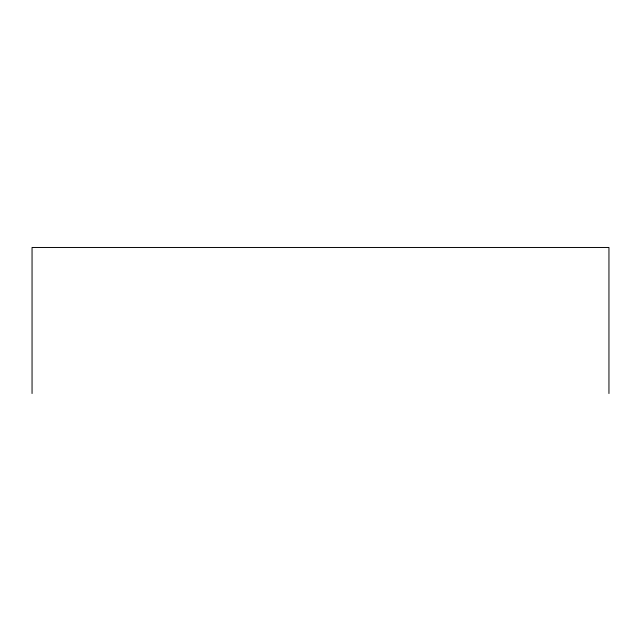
<?xml version="1.0" encoding="UTF-8"?>
<svg xmlns="http://www.w3.org/2000/svg" width="641" height="641" viewBox="0 0 641 641"><rect width="100%" height="100%" fill="white"/><g stroke="black" fill="none" stroke-linecap="round" stroke-linejoin="round"><path stroke-width="0.96" d="M608.95 393.526L608.95 247.474L32.05 247.474L32.05 393.526"/></g></svg>
